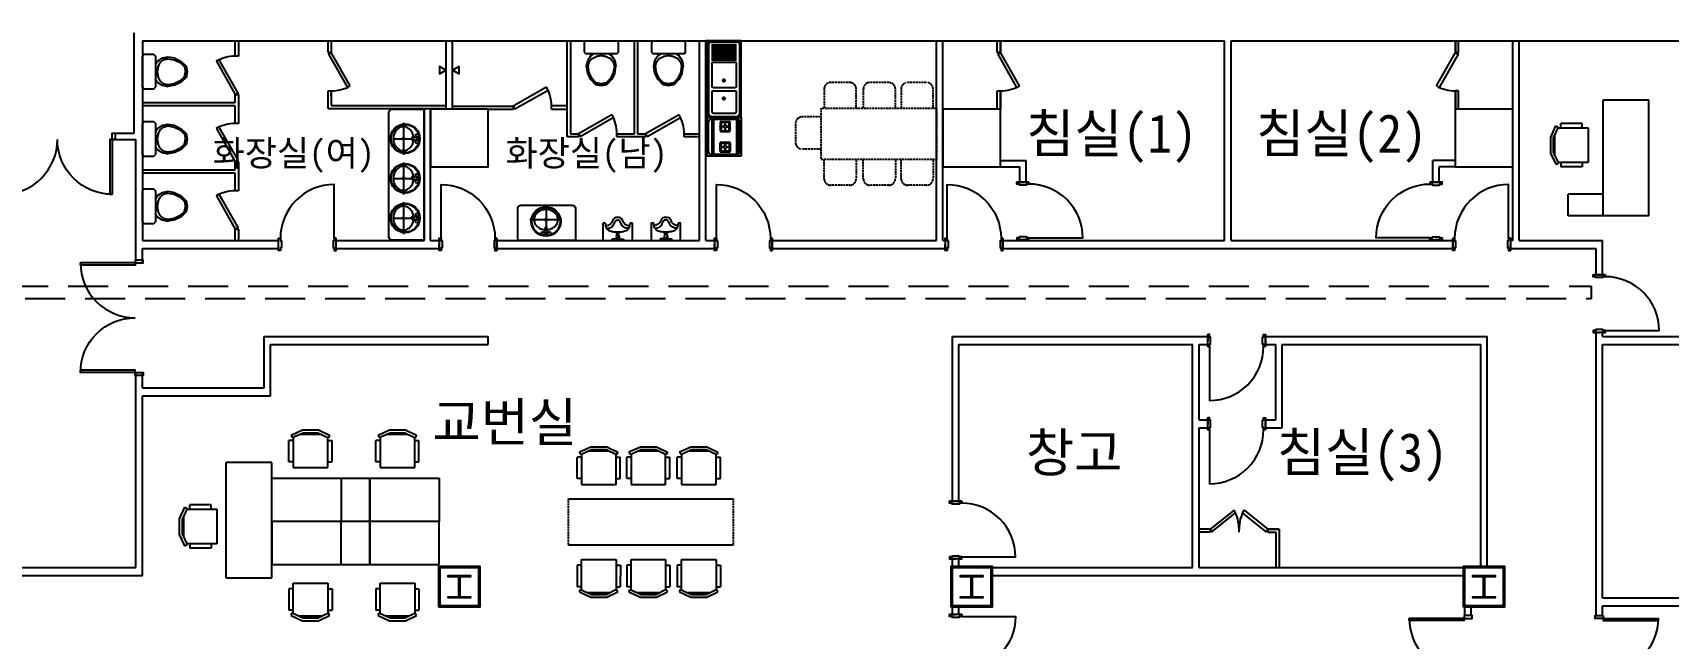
# Model space of a CAD drawing. Header units: millimetres. Extents: x -90599 to 108401, y -635096 to -480023.
# Drawn here: x 26234 to 51774, y -583655 to -574206 of the extents above; entities that cross this region are included whole.
import ezdxf

# ---------------------------------------------------------------- set-up
doc = ezdxf.new("R2010")
doc.units = ezdxf.units.MM
doc.linetypes.add('HIDDEN', pattern=[0.375, 0.25, -0.125])
doc.linetypes.add('HIDDEN2', pattern=[0.1875, 0.125, -0.0625])
doc.layers.add('TT-BASE', color=253, linetype='Continuous')
doc.layers.add('TT-TRAY', color=4, linetype='Continuous')
doc.styles.get("Standard").update_dxf_attribs({"font": 'GulimChe.ttf'})

# ---------------------------------------------------------------- blocks, each defined once
blk = doc.blocks.new('1P-F407')
at = {"color": 0}
for p, q in [((-336, -12), (-137, 79)), ((-315, -57), (-126, 29)), ((186, 0), (-186, 0)), ((-137, 79), (139, 79)), ((-126, 29), (127, 29)), ((127, 29), (310, -59)), ((139, 79), (331, -14)), ((-300, -104), (-375, -104)), ((-375, -475), (-375, -104)), ((-336, -12), (-315, -57)), ((-300, -50), (-300, -575)), ((300, -575), (300, -54)), ((300, -104), (375, -104)), ((331, -14), (310, -59)), ((375, -475), (375, -104)), ((-300, -475), (-375, -475)), ((300, -475), (375, -475)), ((-300, -575), (300, -575))]:
    blk.add_line(p, q, dxfattribs=at)
blk = doc.blocks.new('2P-T106')
at = {"color": 0}
for p, q in [((429, -96), (488, -96)), ((429, -124), (432, -124)), ((437, -129), (444, -205)), ((444, -205), (472, -205)), ((458, -132), (458, -112)), ((458, -492), (458, -152)), ((472, -205), (480, -129)), ((485, -124), (488, -124)), ((209, -324), (228, -324)), ((248, -324), (668, -324)), ((688, -324), (709, -324))]:
    blk.add_line(p, q, dxfattribs=at)
blk.add_lwpolyline([(850, -551), (50, -551, -0.414214), (0, -501), (0, -1), (900, -1), (900, -501, -0.414214)], format="xyb", close=True, dxfattribs=at)
blk.add_lwpolyline([(441, -167, 0.064435), (386, -178, 0.091719), (327, -212, 0.103599), (286, -265, 0.113912), (272, -324, 0.113912), (286, -383, 0.103599), (327, -436, 0.091719), (386, -470, 0.084785), (458, -482, 0.084785), (531, -470, 0.091719), (590, -436, 0.103599), (631, -383, 0.113912), (644, -324, 0.113912), (631, -265, 0.103599), (590, -212, 0.091719), (531, -178, 0.064435), (476, -167, 0.084785)], format="xyb", dxfattribs=at)
for centre, radius in [((458, -296), 230), ((458, -296), 220), ((408, -110), 25), ((458, -110), 8), ((508, -110), 25), ((458, -324), 15)]:
    blk.add_circle(centre, radius, dxfattribs=at)
for centre, start, end in [((432, -129), 5.3909, 90), ((485, -129), 90, 174.6091)]:
    blk.add_arc(centre, 5, start, end, dxfattribs=at)
blk = doc.blocks.new('2P-T206')
at = {"color": 0}
for p, q in [((-90, -25), (-90, 0)), ((-15, 0), (-15, -50)), ((15, 0), (15, -50)), ((90, -25), (90, 0)), ((-40, -25), (-90, -25)), ((-25, -40), (-40, -25)), ((-25, -65), (-25, -40)), ((-25, -110), (-25, -105)), ((-25, -105), (25, -105)), ((25, -110), (-25, -110)), ((-10, -95), (-10, -105)), ((10, -95), (10, -105)), ((25, -40), (40, -25)), ((25, -65), (25, -40)), ((25, -105), (25, -110)), ((40, -25), (90, -25))]:
    blk.add_line(p, q, dxfattribs=at)
for points in [[(230, 0), (230, -135), (230, -265, -0.198912), (229, -269, -0.198912), (225, -270), (215, -270), (195, -270, -0.198912), (193, -269, -0.063313), (190, -265, -0.157252), (187, -252, 0.093254), (185, -230, 0.337547), (80, -310, -0.389909), (0, -360, -0.389909), (-80, -310, 0.337547), (-185, -230, 0.093254), (-187, -252, -0.157252), (-190, -265, -0.063313), (-193, -269, -0.198912), (-195, -270), (-215, -270), (-225, -270, -0.198912), (-229, -269, -0.198912), (-230, -265), (-230, -135), (-230, 0)], [(-170, -190, -0.028843), (-149, -192, -0.042834), (-135, -195, -0.02628), (-102, -208, -0.069019), (-90, -215, -0.04558), (-76, -229, -0.043799), (-65, -245, -0.025173), (-56, -263, 0.020072), (-45, -285, 0.022189), (-35, -302, 0.027483), (-25, -315, 0.170498), (-18, -319, 0.080612), (0, -320)], [(170, -190, 0.028843), (149, -192, 0.042834), (135, -195, 0.02628), (102, -208, 0.069019), (90, -215, 0.04558), (76, -229, 0.043799), (65, -245, 0.025173), (56, -263, -0.020072), (45, -285, -0.022189), (35, -302, -0.027483), (25, -315, -0.170498), (18, -319, -0.080612), (0, -320)]]:
    blk.add_lwpolyline(points, format="xyb", dxfattribs=at)
blk.add_circle((0, -70), 25, dxfattribs=at)
for centre, radius, start, end in [((146, -325), 345, 159.444, 163.9272), ((-66, -246), 118, 151.7834, 159.444), ((-106, -224), 72.1, 143.1301, 151.7834), ((-66, -254), 122, 136.4862, 143.1301), ((-87, -235), 94.2, 118.6105, 136.4862), ((-71, -264), 127, 103.2516, 118.6105), ((-55, -331), 196, 101.3099, 103.2516), ((215, -1683), 1575, 100.6246, 101.3099), ((-22, -416), 286, 93.8141, 100.6246), ((-13, -553), 423, 88.2147, 93.8141), ((13, -553), 423, 86.1859, 91.7853), ((22, -416), 286, 79.3754, 86.1859), ((-215, -1683), 1575, 78.6901, 79.3754), ((55, -331), 196, 76.7484, 78.6901), ((71, -264), 127, 61.3895, 76.7484), ((87, -235), 94.2, 43.5138, 61.3895), ((66, -254), 122, 36.8699, 43.5138), ((106, -224), 72.1, 28.2166, 36.8699), ((66, -246), 118, 20.556, 28.2166), ((-146, -325), 345, 16.0728, 20.556)]:
    blk.add_arc(centre, radius, start, end, dxfattribs=at)

msp = doc.modelspace()

# ---------------------------------------------------------------- linework, layer by layer
at = {"layer": 'TT-BASE'}
for p, q in [((27816, -575772), (27816, -574206)), ((27946, -574331), (44846, -574331)), ((29396, -574572), (29396, -574331)), ((29446, -574331), (29446, -574572)), ((30846, -574514), (30846, -574331)), ((30896, -574331), (30896, -574514)), ((32688, -575401), (32688, -574331)), ((32788, -575401), (32788, -574331)), ((34580, -575831), (34580, -574331)), ((34630, -574331), (34630, -575781)), ((34870, -574331), (34845, -574356)), ((34845, -574356), (34870, -574331)), ((34845, -574356), (34845, -574509)), ((34845, -574356), (34845, -574509)), ((34870, -574331), (35354, -574331)), ((34870, -574331), (35354, -574331)), ((35379, -574356), (35354, -574331)), ((35379, -574356), (35354, -574331)), ((35379, -574509), (35379, -574356)), ((35379, -574509), (35379, -574356)), ((35630, -575781), (35630, -574331)), ((35680, -574331), (35680, -575781)), ((35920, -574331), (35895, -574356)), ((35895, -574356), (35920, -574331)), ((35895, -574356), (35895, -574509)), ((35895, -574356), (35895, -574509)), ((35920, -574331), (36404, -574331)), ((35920, -574331), (36404, -574331)), ((36429, -574356), (36404, -574331)), ((36429, -574356), (36404, -574331)), ((36429, -574509), (36429, -574356)), ((36429, -574509), (36429, -574356)), ((36646, -577447), (36646, -574331)), ((36746, -577447), (36746, -574331)), ((37296, -574331), (36746, -574331)), ((36746, -574331), (36746, -575531)), ((36766, -574331), (36766, -575531)), ((36786, -574401), (36786, -575461)), ((37226, -574351), (36836, -574351)), ((36851, -574645), (36851, -574381)), ((36866, -574645), (36866, -574381)), ((36881, -574645), (36881, -574381)), ((36896, -574645), (36896, -574381)), ((36911, -574645), (36911, -574381)), ((36926, -574643), (36926, -574381)), ((36941, -574643), (36941, -574381)), ((36956, -574643), (36956, -574381)), ((36971, -574643), (36971, -574381)), ((36986, -574643), (36986, -574381)), ((37001, -574643), (37001, -574381)), ((37016, -574643), (37016, -574381)), ((37031, -574643), (37031, -574381)), ((37046, -574643), (37046, -574381)), ((37061, -574643), (37061, -574381)), ((37076, -574643), (37076, -574381)), ((37091, -574643), (37091, -574381)), ((37106, -574643), (37106, -574381)), ((37121, -574643), (37121, -574381)), ((37136, -574643), (37136, -574381)), ((37151, -574645), (37151, -574381)), ((37166, -574645), (37166, -574381)), ((37181, -574645), (37181, -574381)), ((37196, -574645), (37196, -574381)), ((37211, -574645), (37211, -574381)), ((37276, -575461), (37276, -574401)), ((37296, -575531), (37296, -574331)), ((40346, -577447), (40346, -574331)), ((40446, -577447), (40446, -574331)), ((41296, -574514), (41296, -574331)), ((41346, -574514), (41346, -574331)), ((41346, -574331), (41346, -574514)), ((41346, -574331), (41346, -574514)), ((44846, -577447), (44846, -574331)), ((44946, -574331), (86719, -574331)), ((44946, -577447), (44946, -574331)), ((48449, -574514), (48449, -574331)), ((48449, -574331), (48449, -574514)), ((48449, -574331), (48449, -574514)), ((48499, -574514), (48499, -574331)), ((49346, -577447), (49346, -574331)), ((49446, -577447), (49446, -574331)), ((27971, -574548), (27946, -574573)), ((27971, -574548), (27946, -574573)), ((27946, -575057), (27946, -574573)), ((27946, -575057), (27946, -574573)), ((28124, -574548), (27971, -574548)), ((28124, -574548), (27971, -574548)), ((28150, -574573), (28124, -574548)), ((28124, -574548), (28150, -574573)), ((28150, -574573), (28150, -575057)), ((28150, -574573), (28150, -575057)), ((28150, -574696), (28179, -574653)), ((28179, -574653), (28150, -574696)), ((28179, -574653), (28253, -574603)), ((28253, -574603), (28179, -574653)), ((28222, -574671), (28275, -574627)), ((28222, -574671), (28275, -574627)), ((28253, -574603), (28341, -574586)), ((28341, -574586), (28253, -574603)), ((28275, -574627), (28341, -574611)), ((28275, -574627), (28341, -574611)), ((28454, -574603), (28341, -574586)), ((28454, -574603), (28341, -574586)), ((28341, -574611), (28444, -574627)), ((28341, -574611), (28444, -574627)), ((28444, -574627), (28536, -574671)), ((28444, -574627), (28536, -574671)), ((28454, -574603), (28554, -574653)), ((28454, -574603), (28554, -574653)), ((28554, -574653), (28629, -574727)), ((28629, -574727), (28554, -574653)), ((29446, -574572), (29396, -574572)), ((30896, -574514), (30846, -574514)), ((34845, -574509), (34870, -574534)), ((34845, -574509), (34870, -574534)), ((35354, -574534), (34870, -574534)), ((35354, -574534), (34870, -574534)), ((34900, -574638), (34883, -574725)), ((34883, -574725), (34900, -574638)), ((34950, -574563), (34900, -574638)), ((34950, -574563), (34900, -574638)), ((34924, -574660), (34968, -574607)), ((34924, -574660), (34968, -574607)), ((34950, -574563), (34993, -574534)), ((34950, -574563), (34993, -574534)), ((34959, -574557), (34959, -574534)), ((34959, -574557), (34959, -574534)), ((34968, -574607), (35034, -574575)), ((34968, -574607), (35034, -574575)), ((35112, -574560), (35034, -574575)), ((35034, -574575), (35112, -574560)), ((35112, -574560), (35190, -574575)), ((35190, -574575), (35112, -574560)), ((35190, -574575), (35112, -574560)), ((35112, -574560), (35190, -574575)), ((35190, -574575), (35256, -574607)), ((35190, -574575), (35256, -574607)), ((35231, -574534), (35274, -574563)), ((35274, -574563), (35231, -574534)), ((35256, -574607), (35300, -574660)), ((35256, -574607), (35300, -574660)), ((35265, -574534), (35265, -574557)), ((35265, -574534), (35265, -574557)), ((35274, -574563), (35324, -574638)), ((35324, -574638), (35274, -574563)), ((35324, -574638), (35341, -574725)), ((35341, -574725), (35324, -574638)), ((35354, -574534), (35379, -574509)), ((35379, -574509), (35354, -574534)), ((35895, -574509), (35920, -574534)), ((35895, -574509), (35920, -574534)), ((36404, -574534), (35920, -574534)), ((36404, -574534), (35920, -574534)), ((35950, -574638), (35933, -574725)), ((35933, -574725), (35950, -574638)), ((36000, -574563), (35950, -574638)), ((36000, -574563), (35950, -574638)), ((35974, -574660), (36018, -574607)), ((35974, -574660), (36018, -574607)), ((36000, -574563), (36043, -574534)), ((36000, -574563), (36043, -574534)), ((36009, -574557), (36009, -574534)), ((36009, -574557), (36009, -574534)), ((36018, -574607), (36084, -574575)), ((36018, -574607), (36084, -574575)), ((36162, -574560), (36084, -574575)), ((36084, -574575), (36162, -574560)), ((36162, -574560), (36240, -574575)), ((36240, -574575), (36162, -574560)), ((36240, -574575), (36162, -574560)), ((36162, -574560), (36240, -574575)), ((36240, -574575), (36306, -574607)), ((36240, -574575), (36306, -574607)), ((36281, -574534), (36324, -574563)), ((36324, -574563), (36281, -574534)), ((36306, -574607), (36350, -574660)), ((36306, -574607), (36350, -574660)), ((36315, -574534), (36315, -574557)), ((36315, -574534), (36315, -574557)), ((36324, -574563), (36374, -574638)), ((36374, -574638), (36324, -574563)), ((36374, -574638), (36391, -574725)), ((36391, -574725), (36374, -574638)), ((36404, -574534), (36429, -574509)), ((36429, -574509), (36404, -574534)), ((41346, -574514), (41296, -574514)), ((48449, -574514), (48499, -574514)), ((28150, -574662), (28172, -574662)), ((28150, -574662), (28172, -574662)), ((28175, -574815), (28191, -574737)), ((28191, -574737), (28175, -574815)), ((28191, -574737), (28175, -574815)), ((28175, -574815), (28191, -574737)), ((28175, -574815), (28191, -574893)), ((28191, -574893), (28175, -574815)), ((28191, -574737), (28222, -574671)), ((28191, -574737), (28222, -574671)), ((28222, -574959), (28191, -574893)), ((28222, -574959), (28191, -574893)), ((28536, -574671), (28605, -574737)), ((28536, -574671), (28605, -574737)), ((28605, -574893), (28536, -574959)), ((28605, -574893), (28536, -574959)), ((28629, -574902), (28554, -574977)), ((28629, -574902), (28554, -574977)), ((28605, -574737), (28621, -574815)), ((28605, -574737), (28621, -574815)), ((28605, -574893), (28621, -574815)), ((28621, -574815), (28605, -574893)), ((28646, -574815), (28629, -574727)), ((28629, -574727), (28646, -574815)), ((28646, -574815), (28629, -574902)), ((28629, -574902), (28646, -574815)), ((28629, -574902), (28646, -574815)), ((28629, -574902), (28646, -574815)), ((28646, -574815), (28646, -574815)), ((28646, -574815), (28646, -574815)), ((28646, -574815), (28646, -574815)), ((34900, -574838), (34883, -574725)), ((34900, -574838), (34883, -574725)), ((34950, -574938), (34900, -574838)), ((34950, -574938), (34900, -574838)), ((34908, -574725), (34924, -574660)), ((34908, -574725), (34924, -574660)), ((34924, -574829), (34908, -574725)), ((34924, -574829), (34908, -574725)), ((34968, -574920), (34924, -574829)), ((34968, -574920), (34924, -574829)), ((35300, -574829), (35256, -574920)), ((35300, -574829), (35256, -574920)), ((35324, -574838), (35274, -574938)), ((35324, -574838), (35274, -574938)), ((35300, -574660), (35316, -574725)), ((35300, -574660), (35316, -574725)), ((35316, -574725), (35300, -574829)), ((35316, -574725), (35300, -574829)), ((35324, -574838), (35341, -574725)), ((35324, -574838), (35341, -574725)), ((35950, -574838), (35933, -574725)), ((35950, -574838), (35933, -574725)), ((36000, -574938), (35950, -574838)), ((36000, -574938), (35950, -574838)), ((35958, -574725), (35974, -574660)), ((35958, -574725), (35974, -574660)), ((35974, -574829), (35958, -574725)), ((35974, -574829), (35958, -574725)), ((36018, -574920), (35974, -574829)), ((36018, -574920), (35974, -574829)), ((36350, -574829), (36306, -574920)), ((36350, -574829), (36306, -574920)), ((36374, -574838), (36324, -574938)), ((36374, -574838), (36324, -574938)), ((36350, -574660), (36366, -574725)), ((36350, -574660), (36366, -574725)), ((36366, -574725), (36350, -574829)), ((36366, -574725), (36350, -574829)), ((36374, -574838), (36391, -574725)), ((36374, -574838), (36391, -574725)), ((36836, -574692), (36836, -575032)), ((36864, -574663), (37198, -574663)), ((37226, -575032), (37226, -574692)), ((27946, -575057), (27971, -575082)), ((27971, -575082), (27946, -575057)), ((27971, -575082), (28124, -575082)), ((27971, -575082), (28124, -575082)), ((28124, -575082), (28150, -575057)), ((28124, -575082), (28150, -575057)), ((28179, -574977), (28150, -574934)), ((28179, -574977), (28150, -574934)), ((28172, -574968), (28150, -574968)), ((28172, -574968), (28150, -574968)), ((28179, -574977), (28253, -575026)), ((28179, -574977), (28253, -575026)), ((28275, -575003), (28222, -574959)), ((28275, -575003), (28222, -574959)), ((28253, -575026), (28341, -575044)), ((28341, -575044), (28253, -575026)), ((28341, -575018), (28275, -575003)), ((28341, -575018), (28275, -575003)), ((28444, -575003), (28341, -575018)), ((28444, -575003), (28341, -575018)), ((28454, -575026), (28341, -575044)), ((28454, -575026), (28341, -575044)), ((28536, -574959), (28444, -575003)), ((28536, -574959), (28444, -575003)), ((28554, -574977), (28454, -575026)), ((28554, -574977), (28454, -575026)), ((30846, -575114), (30896, -575114)), ((30846, -575389), (30846, -575114)), ((30896, -575114), (30896, -575339)), ((35024, -575013), (34950, -574938)), ((35024, -575013), (34950, -574938)), ((35034, -574990), (34968, -574920)), ((35034, -574990), (34968, -574920)), ((35112, -575031), (35024, -575013)), ((35024, -575013), (35112, -575031)), ((35024, -575013), (35112, -575031)), ((35024, -575013), (35112, -575031)), ((35034, -574990), (35112, -575005)), ((35112, -575005), (35034, -574990)), ((35190, -574990), (35112, -575005)), ((35190, -574990), (35112, -575005)), ((35112, -575031), (35200, -575013)), ((35200, -575013), (35112, -575031)), ((35112, -575031), (35112, -575031)), ((35112, -575031), (35112, -575031)), ((35112, -575031), (35112, -575031)), ((35256, -574920), (35190, -574990)), ((35256, -574920), (35190, -574990)), ((35274, -574938), (35200, -575013)), ((35200, -575013), (35274, -574938)), ((36074, -575013), (36000, -574938)), ((36074, -575013), (36000, -574938)), ((36084, -574990), (36018, -574920)), ((36084, -574990), (36018, -574920)), ((36162, -575031), (36074, -575013)), ((36074, -575013), (36162, -575031)), ((36074, -575013), (36162, -575031)), ((36074, -575013), (36162, -575031)), ((36084, -574990), (36162, -575005)), ((36162, -575005), (36084, -574990)), ((36240, -574990), (36162, -575005)), ((36240, -574990), (36162, -575005)), ((36162, -575031), (36250, -575013)), ((36250, -575013), (36162, -575031)), ((36162, -575031), (36162, -575031)), ((36162, -575031), (36162, -575031)), ((36162, -575031), (36162, -575031)), ((36306, -574920), (36240, -574990)), ((36306, -574920), (36240, -574990)), ((36324, -574938), (36250, -575013)), ((36250, -575013), (36324, -574938)), ((36836, -575139), (36836, -575432)), ((36864, -575061), (37198, -575061)), ((36864, -575111), (37198, -575111)), ((37055, -574951), (36993, -574951)), ((37024, -574982), (37024, -574920)), ((37226, -575432), (37226, -575139)), ((41296, -575114), (41346, -575114)), ((41296, -575401), (41296, -575114)), ((41346, -575114), (41346, -575351)), ((41346, -575114), (41346, -575401)), ((41346, -575401), (41346, -575114)), ((48449, -575114), (48449, -575351)), ((48449, -575114), (48449, -575401)), ((48499, -575114), (48449, -575114)), ((48449, -575401), (48449, -575114)), ((48499, -575401), (48499, -575114)), ((27946, -575297), (29396, -575297)), ((29396, -575347), (27946, -575347)), ((29396, -575172), (29446, -575172)), ((29396, -575297), (29396, -575172)), ((29396, -575622), (29396, -575347)), ((29446, -575172), (29446, -575622)), ((30846, -575389), (32688, -575389)), ((30896, -575339), (32688, -575339)), ((32346, -577447), (32346, -575401)), ((32446, -577447), (32446, -575401)), ((32788, -575351), (33736, -575351)), ((33346, -575401), (33736, -575401)), ((33736, -575351), (33736, -575401)), ((34336, -575339), (34580, -575339)), ((34336, -575401), (34336, -575351)), ((34336, -575401), (34580, -575401)), ((37055, -575230), (36993, -575230)), ((37024, -575261), (37024, -575199)), ((50752, -575259), (50752, -577064)), ((51472, -575259), (50752, -575259)), ((51472, -577064), (51472, -575259)), ((27971, -575598), (27946, -575623)), ((27971, -575598), (27946, -575623)), ((27946, -576107), (27946, -575623)), ((27946, -576107), (27946, -575623)), ((28124, -575598), (27971, -575598)), ((28124, -575598), (27971, -575598)), ((28150, -575623), (28124, -575598)), ((28124, -575598), (28150, -575623)), ((28150, -575623), (28150, -576107)), ((28150, -575623), (28150, -576107)), ((28179, -575703), (28253, -575653)), ((28253, -575653), (28179, -575703)), ((28222, -575721), (28275, -575677)), ((28222, -575721), (28275, -575677)), ((28253, -575653), (28341, -575636)), ((28341, -575636), (28253, -575653)), ((28275, -575677), (28341, -575661)), ((28275, -575677), (28341, -575661)), ((28454, -575653), (28341, -575636)), ((28454, -575653), (28341, -575636)), ((28341, -575661), (28444, -575677)), ((28341, -575661), (28444, -575677)), ((28444, -575677), (28536, -575721)), ((28444, -575677), (28536, -575721)), ((28454, -575653), (28554, -575703)), ((28454, -575653), (28554, -575703)), ((29446, -575622), (29396, -575622)), ((32023, -575610), (32023, -575629)), ((32023, -575649), (32023, -576069)), ((36746, -576131), (36746, -575531)), ((37296, -575531), (36746, -575531)), ((36746, -575531), (37296, -575531)), ((36746, -575531), (37296, -575531)), ((36746, -575531), (37296, -575531)), ((36766, -576131), (36766, -575531)), ((36786, -576061), (36786, -575601)), ((36836, -575511), (37226, -575511)), ((36836, -575551), (36846, -575551)), ((36846, -576131), (36846, -575531)), ((36846, -575531), (37246, -575531)), ((36864, -575461), (37198, -575461)), ((36871, -576106), (36871, -575556)), ((36871, -575556), (37221, -575556)), ((36970, -575609), (36970, -575732)), ((36970, -575675), (36970, -575666)), ((36970, -575666), (37022, -575668)), ((37022, -575673), (36970, -575675)), ((36983, -575609), (36983, -575732)), ((37108, -575594), (36985, -575594)), ((37108, -575607), (36985, -575607)), ((37022, -575668), (37022, -575673)), ((37051, -575594), (37042, -575594)), ((37042, -575594), (37044, -575646)), ((37044, -575646), (37049, -575646)), ((37049, -575646), (37051, -575594)), ((37124, -575666), (37072, -575668)), ((37072, -575668), (37072, -575673)), ((37072, -575673), (37124, -575675)), ((37111, -575732), (37111, -575609)), ((37124, -575732), (37124, -575609)), ((37124, -575675), (37124, -575666)), ((37221, -575556), (37221, -576106)), ((37246, -575531), (37246, -576131)), ((37276, -575601), (37276, -576061)), ((37296, -575531), (37296, -576131)), ((27439, -575872), (27846, -575872)), ((27474, -575772), (27816, -575772)), ((27846, -577799), (27846, -575872)), ((28150, -575746), (28179, -575703)), ((28179, -575703), (28150, -575746)), ((28150, -575712), (28172, -575712)), ((28150, -575712), (28172, -575712)), ((28175, -575865), (28191, -575787)), ((28191, -575787), (28175, -575865)), ((28191, -575787), (28175, -575865)), ((28175, -575865), (28191, -575787)), ((28175, -575865), (28191, -575943)), ((28191, -575943), (28175, -575865)), ((28191, -575787), (28222, -575721)), ((28191, -575787), (28222, -575721)), ((28536, -575721), (28605, -575787)), ((28536, -575721), (28605, -575787)), ((28554, -575703), (28629, -575777)), ((28629, -575777), (28554, -575703)), ((28605, -575787), (28621, -575865)), ((28605, -575787), (28621, -575865)), ((28605, -575943), (28621, -575865)), ((28621, -575865), (28605, -575943)), ((28646, -575865), (28629, -575777)), ((28629, -575777), (28646, -575865)), ((28646, -575865), (28629, -575952)), ((28629, -575952), (28646, -575865)), ((28629, -575952), (28646, -575865)), ((28629, -575952), (28646, -575865)), ((28646, -575865), (28646, -575865)), ((28646, -575865), (28646, -575865)), ((28646, -575865), (28646, -575865)), ((31854, -575859), (32194, -575859)), ((32218, -575838), (32141, -575845)), ((32141, -575845), (32141, -575873)), ((32141, -575873), (32218, -575881)), ((32214, -575859), (32234, -575859)), ((32222, -575830), (32222, -575833)), ((32222, -575886), (32222, -575889)), ((32250, -575830), (32250, -575889)), ((34755, -575831), (34580, -575831)), ((34630, -575781), (34755, -575781)), ((34755, -575781), (34755, -575831)), ((35355, -575831), (35355, -575781)), ((35355, -575781), (35630, -575781)), ((35805, -575831), (35355, -575831)), ((35680, -575781), (35805, -575781)), ((35805, -575781), (35805, -575831)), ((36405, -575831), (36405, -575781)), ((36405, -575781), (36646, -575781)), ((36646, -575831), (36405, -575831)), ((36970, -576052), (36970, -575929)), ((36983, -576052), (36983, -575929)), ((36985, -575735), (37108, -575735)), ((36985, -575748), (37108, -575748)), ((36985, -575914), (37108, -575914)), ((36985, -575927), (37108, -575927)), ((37042, -575748), (37044, -575696)), ((37051, -575748), (37042, -575748)), ((37051, -575914), (37042, -575914)), ((37042, -575914), (37044, -575966)), ((37044, -575696), (37049, -575696)), ((37049, -575696), (37051, -575748)), ((37049, -575966), (37051, -575914)), ((37111, -575929), (37111, -576052)), ((37124, -575929), (37124, -576052)), ((27946, -576107), (27971, -576132)), ((27971, -576132), (27946, -576107)), ((27971, -576132), (28124, -576132)), ((27971, -576132), (28124, -576132)), ((28124, -576132), (28150, -576107)), ((28124, -576132), (28150, -576107)), ((28179, -576027), (28150, -575984)), ((28179, -576027), (28150, -575984)), ((28172, -576018), (28150, -576018)), ((28172, -576018), (28150, -576018)), ((28179, -576027), (28253, -576076)), ((28179, -576027), (28253, -576076)), ((28222, -576009), (28191, -575943)), ((28222, -576009), (28191, -575943)), ((28275, -576053), (28222, -576009)), ((28275, -576053), (28222, -576009)), ((28253, -576076), (28341, -576094)), ((28341, -576094), (28253, -576076)), ((28341, -576068), (28275, -576053)), ((28341, -576068), (28275, -576053)), ((28444, -576053), (28341, -576068)), ((28444, -576053), (28341, -576068)), ((28454, -576076), (28341, -576094)), ((28454, -576076), (28341, -576094)), ((28536, -576009), (28444, -576053)), ((28536, -576009), (28444, -576053)), ((28554, -576027), (28454, -576076)), ((28554, -576027), (28454, -576076)), ((28605, -575943), (28536, -576009)), ((28605, -575943), (28536, -576009)), ((28629, -575952), (28554, -576027)), ((28629, -575952), (28554, -576027)), ((32023, -576089), (32023, -576110)), ((37296, -576131), (36746, -576131)), ((36846, -576111), (36836, -576111)), ((37246, -576131), (36846, -576131)), ((37221, -576106), (36871, -576106)), ((37022, -575988), (36970, -575986)), ((36970, -575986), (36970, -575995)), ((36970, -575995), (37022, -575993)), ((37108, -576055), (36985, -576055)), ((37108, -576068), (36985, -576068)), ((37022, -575993), (37022, -575988)), ((37042, -576068), (37044, -576016)), ((37051, -576068), (37042, -576068)), ((37044, -575966), (37049, -575966)), ((37044, -576016), (37049, -576016)), ((37049, -576016), (37051, -576068)), ((37072, -575988), (37124, -575986)), ((37072, -575993), (37072, -575988)), ((37124, -575995), (37072, -575993)), ((37124, -575986), (37124, -575995)), ((27946, -576347), (29396, -576347)), ((29396, -576397), (27946, -576397)), ((29396, -576222), (29446, -576222)), ((29396, -576347), (29396, -576222)), ((29396, -576672), (29396, -576397)), ((29446, -576222), (29446, -576672)), ((32023, -576229), (32023, -576248)), ((32023, -576268), (32023, -576688)), ((41346, -576201), (41746, -576201)), ((41346, -576301), (41646, -576301)), ((41646, -576537), (41646, -576301)), ((41746, -576537), (41746, -576201)), ((48446, -576201), (48096, -576201)), ((48096, -576537), (48096, -576201)), ((48196, -576537), (48196, -576301)), ((48446, -576301), (48196, -576301)), ((27971, -576648), (27946, -576673)), ((27971, -576648), (27946, -576673)), ((27946, -577157), (27946, -576673)), ((27946, -577157), (27946, -576673)), ((28124, -576648), (27971, -576648)), ((28124, -576648), (27971, -576648)), ((28150, -576673), (28124, -576648)), ((28124, -576648), (28150, -576673)), ((28150, -576673), (28150, -577157)), ((28150, -576673), (28150, -577157)), ((28253, -576703), (28341, -576686)), ((28341, -576686), (28253, -576703)), ((28454, -576703), (28341, -576686)), ((28454, -576703), (28341, -576686)), ((29446, -576672), (29396, -576672)), ((31854, -576478), (32194, -576478)), ((32218, -576457), (32141, -576464)), ((32141, -576464), (32141, -576492)), ((32141, -576492), (32218, -576500)), ((32214, -576478), (32234, -576478)), ((32222, -576449), (32222, -576452)), ((32222, -576505), (32222, -576508)), ((32250, -576449), (32250, -576508)), ((41791, -576537), (41601, -576537)), ((48051, -576537), (48241, -576537)), ((28150, -576796), (28179, -576753)), ((28179, -576753), (28150, -576796)), ((28150, -576762), (28172, -576762)), ((28150, -576762), (28172, -576762)), ((28175, -576915), (28191, -576837)), ((28191, -576837), (28175, -576915)), ((28191, -576837), (28175, -576915)), ((28175, -576915), (28191, -576837)), ((28175, -576915), (28191, -576993)), ((28191, -576993), (28175, -576915)), ((28179, -576753), (28253, -576703)), ((28253, -576703), (28179, -576753)), ((28191, -576837), (28222, -576771)), ((28191, -576837), (28222, -576771)), ((28222, -576771), (28275, -576727)), ((28222, -576771), (28275, -576727)), ((28275, -576727), (28341, -576711)), ((28275, -576727), (28341, -576711)), ((28341, -576711), (28444, -576727)), ((28341, -576711), (28444, -576727)), ((28444, -576727), (28536, -576771)), ((28444, -576727), (28536, -576771)), ((28454, -576703), (28554, -576753)), ((28454, -576703), (28554, -576753)), ((28536, -576771), (28605, -576837)), ((28536, -576771), (28605, -576837)), ((28554, -576753), (28629, -576827)), ((28629, -576827), (28554, -576753)), ((28605, -576837), (28621, -576915)), ((28605, -576837), (28621, -576915)), ((28605, -576993), (28621, -576915)), ((28621, -576915), (28605, -576993)), ((28646, -576915), (28629, -576827)), ((28629, -576827), (28646, -576915)), ((28646, -576915), (28629, -577002)), ((28629, -577002), (28646, -576915)), ((28629, -577002), (28646, -576915)), ((28629, -577002), (28646, -576915)), ((28646, -576915), (28646, -576915)), ((28646, -576915), (28646, -576915)), ((28646, -576915), (28646, -576915)), ((32023, -576708), (32023, -576729)), ((32023, -576849), (32023, -576868)), ((32023, -576888), (32023, -577308)), ((50752, -576726), (50212, -576726)), ((50212, -577064), (50212, -576726)), ((27946, -577157), (27971, -577182)), ((27971, -577182), (27946, -577157)), ((27971, -577182), (28124, -577182)), ((27971, -577182), (28124, -577182)), ((28124, -577182), (28150, -577157)), ((28124, -577182), (28150, -577157)), ((28179, -577077), (28150, -577034)), ((28179, -577077), (28150, -577034)), ((28172, -577068), (28150, -577068)), ((28172, -577068), (28150, -577068)), ((28179, -577077), (28253, -577126)), ((28179, -577077), (28253, -577126)), ((28222, -577059), (28191, -576993)), ((28222, -577059), (28191, -576993)), ((28275, -577103), (28222, -577059)), ((28275, -577103), (28222, -577059)), ((28253, -577126), (28341, -577144)), ((28341, -577144), (28253, -577126)), ((28341, -577118), (28275, -577103)), ((28341, -577118), (28275, -577103)), ((28444, -577103), (28341, -577118)), ((28444, -577103), (28341, -577118)), ((28454, -577126), (28341, -577144)), ((28454, -577126), (28341, -577144)), ((28536, -577059), (28444, -577103)), ((28536, -577059), (28444, -577103)), ((28554, -577077), (28454, -577126)), ((28554, -577077), (28454, -577126)), ((28605, -576993), (28536, -577059)), ((28605, -576993), (28536, -577059)), ((28629, -577002), (28554, -577077)), ((28629, -577002), (28554, -577077)), ((31854, -577098), (32194, -577098)), ((32218, -577077), (32141, -577084)), ((32141, -577084), (32141, -577112)), ((32141, -577112), (32218, -577120)), ((32214, -577098), (32234, -577098)), ((32222, -577069), (32222, -577072)), ((32222, -577125), (32222, -577128)), ((32250, -577069), (32250, -577128)), ((51472, -577064), (50212, -577064)), ((27946, -577447), (30071, -577447)), ((29396, -577272), (29446, -577272)), ((29396, -577447), (29396, -577272)), ((29446, -577272), (29446, -577447)), ((30971, -577447), (32346, -577447)), ((32023, -577328), (32023, -577349)), ((32446, -577447), (32582, -577447)), ((32582, -577414), (32582, -577604)), ((33482, -577414), (33482, -577604)), ((33482, -577447), (36646, -577447)), ((36746, -577447), (36912, -577447)), ((36882, -577414), (36882, -577604)), ((37752, -577447), (40346, -577447)), ((37782, -577414), (37782, -577604)), ((40446, -577447), (40484, -577447)), ((40484, -577414), (40484, -577604)), ((41354, -577447), (44846, -577447)), ((41384, -577414), (41384, -577604)), ((41791, -577437), (41601, -577437)), ((41646, -577447), (41646, -577437)), ((41746, -577447), (41746, -577437)), ((44946, -577447), (48408, -577447)), ((48051, -577437), (48241, -577437)), ((48096, -577447), (48096, -577437)), ((48196, -577447), (48196, -577437)), ((48408, -577414), (48408, -577604)), ((49308, -577414), (49308, -577604)), ((49346, -577447), (49308, -577447)), ((49446, -577447), (50746, -577447)), ((50746, -577983), (50746, -577447)), ((27946, -577572), (30071, -577572)), ((27946, -577799), (27946, -577572)), ((30971, -577572), (32582, -577572)), ((33482, -577572), (36912, -577572)), ((37752, -577572), (40514, -577572)), ((41354, -577572), (48408, -577572)), ((49308, -577572), (50646, -577572)), ((50646, -577983), (50646, -577572)), ((50791, -577983), (50601, -577983)), ((29846, -578947), (33346, -578947)), ((29846, -579747), (29846, -578947)), ((33346, -579072), (33346, -578947)), ((40596, -578947), (44582, -578947)), ((40596, -581517), (40596, -578947)), ((44582, -579104), (44582, -578914)), ((45482, -579104), (45482, -578914)), ((45482, -578947), (48946, -578947)), ((48946, -582551), (48946, -578947)), ((50791, -578883), (50601, -578883)), ((50646, -583300), (50646, -578883)), ((50746, -578947), (50746, -578883)), ((50746, -578892), (50746, -578883)), ((50746, -578892), (50746, -578883)), ((50746, -578892), (50746, -578883)), ((50746, -578947), (50746, -578883)), ((50746, -578947), (56446, -578947)), ((29946, -579072), (33346, -579072)), ((29946, -579872), (29946, -579072)), ((40696, -579072), (44347, -579072)), ((40696, -581517), (40696, -579072)), ((44346, -582551), (44346, -579072)), ((44446, -580247), (44446, -579072)), ((44447, -579072), (44582, -579072)), ((45482, -579072), (45646, -579072)), ((45646, -580247), (45646, -579072)), ((45746, -579072), (48846, -579072)), ((45746, -580372), (45746, -579072)), ((48846, -582551), (48846, -579072)), ((50746, -579072), (56446, -579072)), ((50746, -583026), (50746, -579072)), ((27846, -582551), (27846, -579509)), ((27946, -579747), (27946, -579509)), ((27946, -579747), (29846, -579747)), ((27946, -582676), (27946, -579872)), ((27946, -579872), (29946, -579872)), ((44446, -580247), (44582, -580247)), ((44582, -580404), (44582, -580214)), ((45482, -580404), (45482, -580214)), ((45482, -580247), (45646, -580247)), ((44446, -582551), (44446, -580372)), ((44447, -580372), (44582, -580372)), ((45482, -580372), (45746, -580372)), ((29250, -580914), (29250, -582714)), ((29970, -580914), (29250, -580914)), ((29970, -582714), (29970, -580914)), ((29970, -581156), (31050, -581156)), ((29970, -581831), (29970, -581156)), ((31050, -581156), (31500, -581156)), ((31050, -581156), (31050, -581831)), ((31500, -581156), (32580, -581156)), ((31500, -581156), (31500, -581831)), ((31500, -581831), (31500, -581156)), ((32580, -581156), (32580, -581831)), ((40741, -581517), (40551, -581517)), ((29970, -581831), (29970, -581561)), ((31050, -581831), (29970, -581831)), ((31050, -581831), (29970, -581831)), ((31050, -581831), (29970, -581831)), ((29970, -581831), (29970, -582506)), ((31050, -582506), (31050, -581831)), ((31500, -581831), (31050, -581831)), ((31500, -581831), (31050, -581831)), ((31500, -581831), (31050, -581831)), ((32580, -581831), (31500, -581831)), ((32580, -581831), (31500, -581831)), ((32580, -581831), (31500, -581831)), ((31500, -582506), (31500, -581831)), ((31500, -581831), (31500, -582506)), ((32580, -582506), (32580, -581831)), ((44621, -581951), (44446, -581951)), ((44621, -582001), (44446, -582001)), ((44621, -581951), (44621, -582001)), ((45071, -582001), (45071, -581951)), ((45071, -582001), (45071, -581951)), ((45521, -581951), (45696, -581951)), ((45521, -581951), (45521, -582001)), ((45696, -581951), (45521, -581951)), ((45696, -581951), (45521, -581951)), ((45521, -582001), (45644, -582001)), ((45644, -582001), (45644, -582551)), ((45696, -581951), (45696, -582551)), ((25196, -582551), (27846, -582551)), ((29970, -582506), (31050, -582506)), ((31050, -582506), (31500, -582506)), ((31500, -582506), (32580, -582506)), ((40741, -582417), (40551, -582417)), ((40596, -583285), (40596, -582417)), ((40696, -582551), (40696, -582417)), ((41196, -582551), (44346, -582551)), ((44446, -582551), (48596, -582551)), ((25196, -582676), (27946, -582676)), ((29250, -582714), (29970, -582714)), ((41196, -582676), (48596, -582676)), ((50746, -583026), (55146, -583026)), ((40741, -583285), (40551, -583285)), ((40696, -583285), (40696, -583151)), ((48596, -583300), (48596, -583151)), ((48596, -583300), (48596, -583151)), ((48696, -583300), (48696, -583151)), ((48696, -583300), (48696, -583151)), ((50746, -583151), (55508, -583151)), ((50746, -583300), (50746, -583151))]:
    msp.add_line(p, q, dxfattribs=at)
at = {"layer": 'TT-BASE', "linetype": 'HIDDEN'}
for p, q in [((34598, -582201), (34599, -581480)), ((37172, -581480), (37171, -582201))]:
    msp.add_line(p, q, dxfattribs=at)
at = {"layer": 'TT-BASE', "linetype": 'Continuous'}
for p, q in [((34599, -581480), (37172, -581480)), ((37171, -582201), (34598, -582201))]:
    msp.add_line(p, q, dxfattribs=at)
at = {"layer": 'TT-BASE'}
for points in [[(27946, -574331), (27946, -577447)], [(29101, -574650), (29396, -575172), (29440, -575147), (29145, -574627)], [(31191, -575036), (30896, -574514), (30853, -574538), (31147, -575059)], [(41641, -575036), (41346, -574514), (41303, -574538), (41597, -575059)], [(48154, -575036), (48449, -574514), (48493, -574538), (48198, -575059)], [(30896, -575189), (30896, -575114), (30896, -575114)], [(34259, -575056), (33736, -575351), (33761, -575394), (34282, -575100)], [(41346, -575189), (41346, -575114), (41346, -575114)], [(48449, -575189), (48449, -575114), (48449, -575114)], [(29101, -575700), (29396, -576222), (29440, -576197), (29145, -575677)], [(35277, -575486), (34755, -575781), (34780, -575824), (35300, -575530)], [(36327, -575486), (35805, -575781), (35830, -575824), (36350, -575530)], [(27474, -575872), (27439, -575872), (27439, -576727), (27474, -576727)], [(29101, -576750), (29396, -577272), (29440, -577247), (29145, -576727)], [(32582, -577447), (32582, -577414), (32612, -577414), (32612, -577454), (32627, -577454), (32627, -577564), (32612, -577564), (32612, -577604), (32582, -577604), (32582, -577505)], [(36882, -577447), (36882, -577414), (36912, -577414), (36912, -577454), (36927, -577454), (36927, -577564), (36912, -577564), (36912, -577604), (36882, -577604), (36882, -577505)], [(40484, -577447), (40484, -577414), (40514, -577414), (40514, -577454), (40529, -577454), (40529, -577564), (40514, -577564), (40514, -577604), (40484, -577604), (40484, -577505)], [(41759, -577437), (41791, -577437), (41791, -577407), (41751, -577407), (41751, -577392), (41641, -577392), (41641, -577407), (41601, -577407), (41601, -577437), (41701, -577437)], [(48084, -577437), (48051, -577437), (48051, -577407), (48091, -577407), (48091, -577392), (48201, -577392), (48201, -577407), (48241, -577407), (48241, -577437), (48141, -577437)], [(49308, -577447), (49308, -577414), (49278, -577414), (49278, -577454), (49263, -577454), (49263, -577564), (49278, -577564), (49278, -577604), (49308, -577604), (49308, -577505)], [(27834, -577799), (27834, -577834), (26979, -577834), (26979, -577799)], [(44582, -579072), (44582, -579104), (44612, -579104), (44612, -579064), (44627, -579064), (44627, -578954), (44612, -578954), (44612, -578914), (44582, -578914), (44582, -579014)], [(50759, -578883), (50791, -578883), (50791, -578853), (50751, -578853), (50751, -578838), (50641, -578838), (50641, -578853), (50601, -578853), (50601, -578883), (50701, -578883)], [(27834, -579509), (27834, -579474), (26979, -579474), (26979, -579509)], [(44582, -580372), (44582, -580404), (44612, -580404), (44612, -580364), (44627, -580364), (44627, -580254), (44612, -580254), (44612, -580214), (44582, -580214), (44582, -580314)], [(44993, -581656), (44621, -581951), (44646, -581994), (45016, -581700)], [(45149, -581656), (45521, -581951), (45496, -581994), (45126, -581700)], [(40709, -582417), (40741, -582417), (40741, -582387), (40701, -582387), (40701, -582372), (40591, -582372), (40591, -582387), (40551, -582387), (40551, -582417), (40651, -582417)], [(40709, -583285), (40741, -583285), (40741, -583315), (40701, -583315), (40701, -583330), (40591, -583330), (40591, -583315), (40551, -583315), (40551, -583285), (40651, -583285)], [(48584, -583345), (48584, -583380), (47729, -583380), (47729, -583345)], [(50759, -583345), (50759, -583380), (51614, -583380), (51614, -583345)]]:
    msp.add_lwpolyline(points, dxfattribs=at)
for points in [[(32687, -574791), (32587, -574733), (32587, -574849)], [(32789, -574791), (32889, -574733), (32889, -574849)], [(33346, -575401), (32446, -575401), (32446, -576301), (33346, -576301)], [(41346, -575401), (40446, -575401), (40446, -576301), (41346, -576301)], [(49346, -575401), (48446, -575401), (48446, -576301), (49346, -576301)], [(27519, -575872), (27474, -575872), (27474, -575772), (27519, -575772)], [(41791, -576537), (41791, -576567), (41751, -576567), (41751, -576582), (41641, -576582), (41641, -576567), (41601, -576567), (41601, -576537)], [(48051, -576537), (48051, -576567), (48091, -576567), (48091, -576582), (48201, -576582), (48201, -576567), (48241, -576567), (48241, -576537)], [(30071, -577414), (30101, -577414), (30101, -577454), (30116, -577454), (30116, -577564), (30101, -577564), (30101, -577604), (30071, -577604)], [(30971, -577414), (30941, -577414), (30941, -577454), (30926, -577454), (30926, -577564), (30941, -577564), (30941, -577604), (30971, -577604)], [(33482, -577414), (33452, -577414), (33452, -577454), (33437, -577454), (33437, -577564), (33452, -577564), (33452, -577604), (33482, -577604)], [(37782, -577414), (37752, -577414), (37752, -577454), (37737, -577454), (37737, -577564), (37752, -577564), (37752, -577604), (37782, -577604)], [(41384, -577414), (41354, -577414), (41354, -577454), (41339, -577454), (41339, -577564), (41354, -577564), (41354, -577604), (41384, -577604)], [(48408, -577414), (48438, -577414), (48438, -577454), (48453, -577454), (48453, -577564), (48438, -577564), (48438, -577604), (48408, -577604)], [(27834, -577754), (27834, -577799), (27959, -577799), (27959, -577754)], [(50791, -577983), (50791, -578013), (50751, -578013), (50751, -578028), (50641, -578028), (50641, -578013), (50601, -578013), (50601, -577983)], [(45482, -579104), (45452, -579104), (45452, -579064), (45437, -579064), (45437, -578954), (45452, -578954), (45452, -578914), (45482, -578914)], [(27834, -579554), (27834, -579509), (27959, -579509), (27959, -579554)], [(45482, -580404), (45452, -580404), (45452, -580364), (45437, -580364), (45437, -580254), (45452, -580254), (45452, -580214), (45482, -580214)], [(40741, -581517), (40741, -581547), (40701, -581547), (40701, -581562), (40591, -581562), (40591, -581547), (40551, -581547), (40551, -581517)], [(32576, -583171), (32576, -582531), (33216, -582531), (33216, -583171)], [(32596, -583151), (32596, -582551), (33196, -582551), (33196, -583151)], [(40576, -583171), (40576, -582531), (41216, -582531), (41216, -583171)], [(40596, -583151), (40596, -582551), (41196, -582551), (41196, -583151)], [(48576, -583171), (48576, -582531), (49216, -582531), (49216, -583171)], [(48596, -583151), (48596, -582551), (49196, -582551), (49196, -583151)], [(32902, -583007), (33071, -583007), (33071, -583026), (32721, -583026), (32721, -583007), (32890, -583007), (32890, -582695), (32721, -582695), (32721, -582676), (33071, -582676), (33071, -582695), (32902, -582695)], [(40902, -583007), (41071, -583007), (41071, -583026), (40721, -583026), (40721, -583007), (40890, -583007), (40890, -582695), (40721, -582695), (40721, -582676), (41071, -582676), (41071, -582695), (40902, -582695)], [(48902, -583007), (49071, -583007), (49071, -583026), (48721, -583026), (48721, -583007), (48890, -583007), (48890, -582695), (48721, -582695), (48721, -582676), (49071, -582676), (49071, -582695), (48902, -582695)], [(48584, -583300), (48584, -583345), (48709, -583345), (48709, -583300)], [(50759, -583300), (50759, -583345), (50634, -583345), (50634, -583300)]]:
    msp.add_lwpolyline(points, close=True, dxfattribs=at)
at = {"layer": 'TT-BASE', "linetype": 'HIDDEN'}
for points in [[(39093, -575383), (39093, -575083, 0.414214), (38993, -574983), (38693, -574983, 0.414214), (38593, -575083), (38593, -575383)], [(39704, -575383), (39704, -575083, 0.414214), (39604, -574983), (39304, -574983, 0.414214), (39204, -575083), (39204, -575383)], [(40293, -575383), (40293, -575083, 0.414214), (40193, -574983), (39893, -574983, 0.414214), (39793, -575083), (39793, -575383)], [(38546, -575520), (38246, -575520, 0.414214), (38146, -575620), (38146, -575920, 0.414214), (38246, -576020), (38546, -576020)], [(39093, -576184), (39093, -576484, -0.414214), (38993, -576584), (38693, -576584, -0.414214), (38593, -576484), (38593, -576184)], [(39704, -576184), (39704, -576484, -0.414214), (39604, -576584), (39304, -576584, -0.414214), (39204, -576484), (39204, -576184)], [(40293, -576184), (40293, -576484, -0.414214), (40193, -576584), (39893, -576584, -0.414214), (39793, -576484), (39793, -576184)]]:
    msp.add_lwpolyline(points, format="xyb", dxfattribs=at)
at = {"layer": 'TT-BASE'}
msp.add_lwpolyline([(31796, -577394), (31796, -575451, -0.414214), (31846, -575401), (32346, -575401), (32346, -577444), (31846, -577444, -0.414214)], format="xyb", close=True, dxfattribs=at)
at = {"layer": 'TT-BASE', "linetype": 'HIDDEN'}
msp.add_lwpolyline([(40346, -575383), (40346, -576184), (38546, -576184), (38546, -575383)], close=True, dxfattribs=at)
at = {"layer": 'TT-BASE'}
for points in [[(32180, -575842, 0.064435), (32168, -575787, 0.091719), (32134, -575728, 0.103599), (32082, -575687, 0.113912), (32023, -575673, 0.113912), (31963, -575687, 0.103599), (31911, -575728, 0.091719), (31877, -575787, 0.084785), (31865, -575859, 0.084785), (31877, -575932, 0.091719), (31911, -575991, 0.103599), (31963, -576032, 0.113912), (32023, -576045, 0.113912), (32082, -576032, 0.103599), (32134, -575991, 0.091719), (32168, -575932, 0.064435), (32180, -575877, 0.084785)], [(25764, -575872), (25764, -576727, 0.414214), (26619, -575872)], [(27474, -575872), (27474, -576727, -0.414214), (26619, -575872)], [(32180, -576461, 0.064435), (32168, -576406, 0.091719), (32134, -576347, 0.103599), (32082, -576306, 0.113912), (32023, -576292, 0.113912), (31963, -576306, 0.103599), (31911, -576347, 0.091719), (31877, -576406, 0.084785), (31865, -576478, 0.084785), (31877, -576551, 0.091719), (31911, -576610, 0.103599), (31963, -576651, 0.113912), (32023, -576664, 0.113912), (32082, -576651, 0.103599), (32134, -576610, 0.091719), (32168, -576551, 0.064435), (32180, -576496, 0.084785)], [(30941, -577414), (30941, -576574, 0.414214), (30101, -577414, 0.414214)], [(32612, -577414), (32612, -576574, -0.414214), (33452, -577414, -0.414214)], [(36912, -577414), (36912, -576574, -0.414214), (37752, -577414, -0.414214)], [(40514, -577414), (40514, -576574, -0.414214), (41354, -577414, -0.414214)], [(41791, -577407), (42631, -577407, 0.414214), (41791, -576567, 0.414214)], [(48051, -577407), (47211, -577407, -0.414214), (48051, -576567, -0.414214)], [(49278, -577414), (49278, -576574, 0.414214), (48438, -577414, 0.414214)], [(32180, -577081, 0.064435), (32168, -577026, 0.091719), (32134, -576967, 0.103599), (32082, -576926, 0.113912), (32023, -576912, 0.113912), (31963, -576926, 0.103599), (31911, -576967, 0.091719), (31877, -577026, 0.084785), (31865, -577098, 0.084785), (31877, -577171, 0.091719), (31911, -577230, 0.103599), (31963, -577271, 0.113912), (32023, -577284, 0.113912), (32082, -577271, 0.103599), (32134, -577230, 0.091719), (32168, -577171, 0.064435), (32180, -577116, 0.084785)], [(27834, -577799), (26979, -577799, 0.414214), (27834, -578654, 0.414214)], [(50791, -578853), (51631, -578853, 0.414214), (50791, -578013, 0.414214)], [(27834, -579509), (26979, -579509, -0.414214), (27834, -578654, -0.414214)], [(44612, -579104), (44612, -579944, 0.414214), (45452, -579104, 0.414214)], [(44612, -580404), (44612, -581244, 0.414214), (45452, -580404, 0.414214)], [(40741, -582387), (41581, -582387, 0.414214), (40741, -581547, 0.414214)], [(40741, -583315), (41581, -583315, -0.414214), (40741, -584155, -0.414214)], [(48584, -583345), (47729, -583345, 0.383608), (48493, -584195, 0.383608)], [(50759, -583345), (51614, -583345, -0.383608), (50849, -584195, -0.383608)]]:
    msp.add_lwpolyline(points, format="xyb", dxfattribs=at)
for centre, radius in [((37024, -574951), 15), ((37024, -575230), 15), ((32050, -575859), 230), ((32050, -575859), 220), ((37047, -575671), 23), ((32023, -575859), 15), ((32236, -575809), 25), ((32236, -575909), 25), ((32236, -575859), 8), ((37047, -575991), 23), ((32050, -576478), 230), ((32050, -576478), 220), ((32236, -576428), 25), ((32023, -576478), 15), ((32236, -576528), 25), ((32236, -576478), 8), ((32050, -577098), 230), ((32050, -577098), 220), ((32023, -577098), 15), ((32236, -577048), 25), ((32236, -577148), 25), ((32236, -577098), 8)]:
    msp.add_circle(centre, radius, dxfattribs=at)
for centre, radius, start, end in [((36836, -574401), 50, 90, 180), ((37226, -574401), 50, 0, 90), ((29396, -575172), 600, 90, 119.4759), ((36864, -574692), 28.5, 90, 180), ((37198, -574692), 28.5, 0, 90), ((30896, -574514), 600, 270, 299.4759), ((33736, -575351), 600, 0, 29.4759), ((36864, -575032), 28.5, 180, 270), ((36864, -575139), 28.5, 90, 180), ((37198, -575032), 28.5, 270, 0), ((37198, -575139), 28.5, 0, 90), ((41346, -574514), 600, 270, 299.4759), ((48449, -574514), 600, 240.5241, 270), ((29396, -576222), 600, 90, 119.4759), ((34755, -575781), 600, 0, 29.4759), ((35805, -575781), 600, 0, 29.4759), ((36836, -575461), 50, 180, 270), ((36836, -575601), 50, 90, 180), ((36864, -575432), 28.5, 180, 270), ((36985, -575609), 15.4, 90, 180), ((36985, -575609), 2.3, 90, 180), ((37108, -575609), 15.4, 0, 90), ((37108, -575609), 2.3, 360, 90), ((37198, -575432), 28.5, 270, 0), ((37226, -575461), 50, 270, 0), ((37226, -575601), 50, 0, 66.4218), ((32217, -575833), 5, 275.3909, 0), ((32217, -575886), 5, 0, 84.6091), ((36985, -575732), 15.4, 180, 270), ((36985, -575929), 15.4, 90, 180), ((36985, -575732), 2.3, 180, 270), ((36985, -575929), 2.3, 90, 180), ((37108, -575732), 2.3, 270, 0), ((37108, -575732), 15.4, 270, 0), ((37108, -575929), 15.4, 0, 90), ((37108, -575929), 2.3, 360, 90), ((36836, -576061), 50, 180, 270), ((36985, -576052), 15.4, 180, 270), ((36985, -576052), 2.3, 180, 270), ((37108, -576052), 2.3, 270, 0), ((37108, -576052), 15.4, 270, 0), ((37226, -576061), 50, 293.5782, 0), ((29396, -577272), 600, 90, 119.4759), ((32217, -576452), 5, 275.3909, 0), ((32217, -576505), 5, 0, 84.6091), ((32217, -577072), 5, 275.3909, 0), ((32217, -577125), 5, 0, 84.6091), ((-3104, -343351), 255769, 279.7168, 292.49328), ((-3104, -343351), 255844, 279.7168, 292.5), ((44471, -581951), 600, 0, 29.4759), ((45671, -581951), 600, 150.5241, 180)]:
    msp.add_arc(centre, radius, start, end, dxfattribs=at)
at = {"layer": 'TT-TRAY', "linetype": 'HIDDEN2', "ltscale": 5000, "flags": 128}
msp.add_lwpolyline([(9911, -578159), (50569, -578159), (50569, -578359), (9911, -578359)], dxfattribs=at)

# ---------------------------------------------------------------- block references
at = {"layer": 'TT-BASE'}
for p, xscale, yscale, zscale, rotation in [((50004, -575961), -0.8999999999068677, 0.8999999999068677, 0.9, 90), ((30571, -580473), 0.9000000000668721, 0.9000000000668721, 0.9000000000668721, 0.004642154267669662), ((31928, -580473), 0.9000000000668721, 0.9000000000668721, 0.9000000000668721, 0.004642154267669662), ((35072, -580737), 0.8999999998340414, 0.8999999998340414, 0.8999999998340414, 359.9953578457311), ((35847, -580737), 0.8999999998340414, 0.8999999998340414, 0.8999999998340414, 359.9953578457311), ((36636, -580737), 0.8999999998340414, 0.8999999998340414, 0.8999999998340414, 359.9953578457311), ((28593, -581913), -0.8999999999068046, 0.9000000000232831, 0.9, 90.00464215704773), ((35072, -582944), -0.8999999998340414, 0.9000000000232831, 0.9, 179.9953578457311), ((35847, -582944), -0.8999999998340414, 0.9000000000232831, 0.9, 179.9953578457311), ((36635, -582944), -0.8999999998340414, 0.9000000000232831, 0.9, 179.9953578457311), ((30571, -583311), -0.9000000000668721, 0.9000000000232831, 0.9, 180.0046421542677), ((31928, -583311), -0.9000000000668721, 0.9000000000232831, 0.9, 180.0046421542677)]:
    msp.add_blockref('1P-F407', p, dxfattribs=dict(at, xscale=xscale, yscale=yscale, zscale=zscale, rotation=rotation))
at = {"layer": 'TT-BASE', "rotation": 180}
msp.add_blockref('2P-T106', (34707, -577447), dxfattribs=at)
at = {"layer": 'TT-BASE', "xscale": -1, "rotation": 180}
for p in [(35368, -577450), (36121, -577447)]:
    msp.add_blockref('2P-T206', p, dxfattribs=at)

# ---------------------------------------------------------------- texts
at = {"layer": 'TT-BASE'}
for s, height, p in [('침실(1)', 600, (41746, -576077)), ('침실(2)', 600, (45337, -576077)), ('화장실(여)', 400, (29044, -576285)), ('화장실(남)', 400, (33617, -576285)), ('교번실', 600, (32475, -580584)), ('창고', 600, (41743, -581058)), ('침실(3)', 600, (45662, -581051))]:
    msp.add_text(s, height=height, dxfattribs=at).set_placement(p)

doc.saveas('drawing.dxf')
